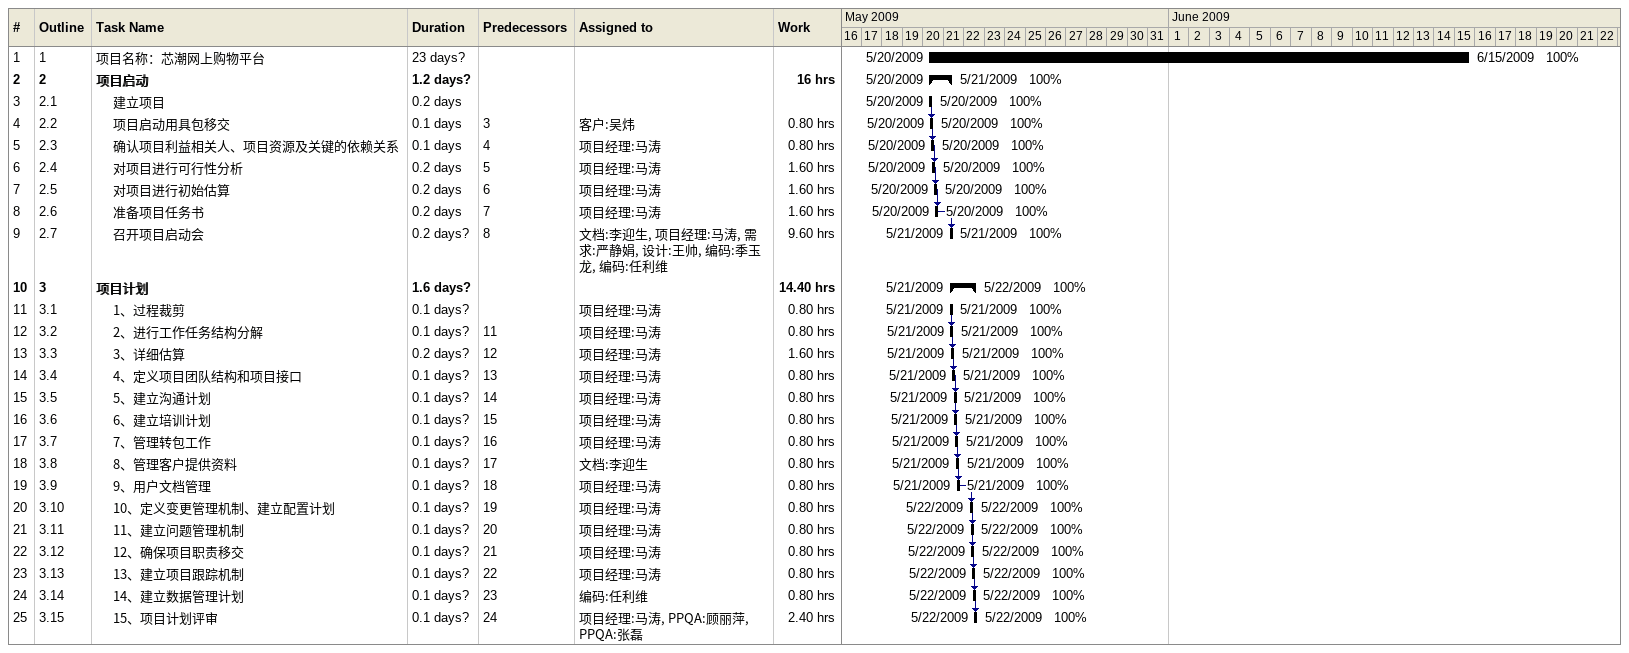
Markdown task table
| ID | WBS | Task | Duration | Start | Finish | Predecessors | Resources | % complete | Work (h) |
|---|---|---|---|---|---|---|---|---|---|
| 1 | 1 | 项目名称：芯潮网上购物平台 | 23d? | 2009-05-20 | 2009-06-15 |  |  | 100 |  |
| 2 | 2 | **项目启动** | 1.2d? | 2009-05-20 | 2009-05-21 |  |  | 100 | 16 |
| 3 | 2.1 | 建立项目 | 0.2d | 2009-05-20 | 2009-05-20 |  |  | 100 |  |
| 4 | 2.2 | 项目启动用具包移交 | 0.1d | 2009-05-20 | 2009-05-20 | 3 | 客户:吴炜 | 100 | 0.80 |
| 5 | 2.3 | 确认项目利益相关人、项目资源及关键的依赖关系 | 0.1d | 2009-05-20 | 2009-05-20 | 4 | 项目经理:马涛 | 100 | 0.80 |
| 6 | 2.4 | 对项目进行可行性分析 | 0.2d | 2009-05-20 | 2009-05-20 | 5 | 项目经理:马涛 | 100 | 1.60 |
| 7 | 2.5 | 对项目进行初始估算 | 0.2d | 2009-05-20 | 2009-05-20 | 6 | 项目经理:马涛 | 100 | 1.60 |
| 8 | 2.6 | 准备项目任务书 | 0.2d | 2009-05-20 | 2009-05-20 | 7 | 项目经理:马涛 | 100 | 1.60 |
| 9 | 2.7 | 召开项目启动会 | 0.2d? | 2009-05-21 | 2009-05-21 | 8 | 文档:李迎生, 项目经理:马涛, 需求:严静娟, 设计:王帅, 编码:季玉龙, 编码:任利维 | 100 | 9.60 |
| 10 | 3 | **项目计划** | 1.6d? | 2009-05-21 | 2009-05-22 |  |  | 100 | 14.40 |
| 11 | 3.1 | 1、过程裁剪 | 0.1d? | 2009-05-21 | 2009-05-21 |  | 项目经理:马涛 | 100 | 0.80 |
| 12 | 3.2 | 2、进行工作任务结构分解 | 0.1d? | 2009-05-21 | 2009-05-21 | 11 | 项目经理:马涛 | 100 | 0.80 |
| 13 | 3.3 | 3、详细估算 | 0.2d? | 2009-05-21 | 2009-05-21 | 12 | 项目经理:马涛 | 100 | 1.60 |
| 14 | 3.4 | 4、定义项目团队结构和项目接口 | 0.1d? | 2009-05-21 | 2009-05-21 | 13 | 项目经理:马涛 | 100 | 0.80 |
| 15 | 3.5 | 5、建立沟通计划 | 0.1d? | 2009-05-21 | 2009-05-21 | 14 | 项目经理:马涛 | 100 | 0.80 |
| 16 | 3.6 | 6、建立培训计划 | 0.1d? | 2009-05-21 | 2009-05-21 | 15 | 项目经理:马涛 | 100 | 0.80 |
| 17 | 3.7 | 7、管理转包工作 | 0.1d? | 2009-05-21 | 2009-05-21 | 16 | 项目经理:马涛 | 100 | 0.80 |
| 18 | 3.8 | 8、管理客户提供资料 | 0.1d? | 2009-05-21 | 2009-05-21 | 17 | 文档:李迎生 | 100 | 0.80 |
| 19 | 3.9 | 9、用户文档管理 | 0.1d? | 2009-05-21 | 2009-05-21 | 18 | 项目经理:马涛 | 100 | 0.80 |
| 20 | 3.10 | 10、定义变更管理机制、建立配置计划 | 0.1d? | 2009-05-22 | 2009-05-22 | 19 | 项目经理:马涛 | 100 | 0.80 |
| 21 | 3.11 | 11、建立问题管理机制 | 0.1d? | 2009-05-22 | 2009-05-22 | 20 | 项目经理:马涛 | 100 | 0.80 |
| 22 | 3.12 | 12、确保项目职责移交 | 0.1d? | 2009-05-22 | 2009-05-22 | 21 | 项目经理:马涛 | 100 | 0.80 |
| 23 | 3.13 | 13、建立项目跟踪机制 | 0.1d? | 2009-05-22 | 2009-05-22 | 22 | 项目经理:马涛 | 100 | 0.80 |
| 24 | 3.14 | 14、建立数据管理计划 | 0.1d? | 2009-05-22 | 2009-05-22 | 23 | 编码:任利维 | 100 | 0.80 |
| 25 | 3.15 | 15、项目计划评审 | 0.1d? | 2009-05-22 | 2009-05-22 | 24 | 项目经理:马涛, PPQA:顾丽萍, PPQA:张磊 | 100 | 2.40 |
